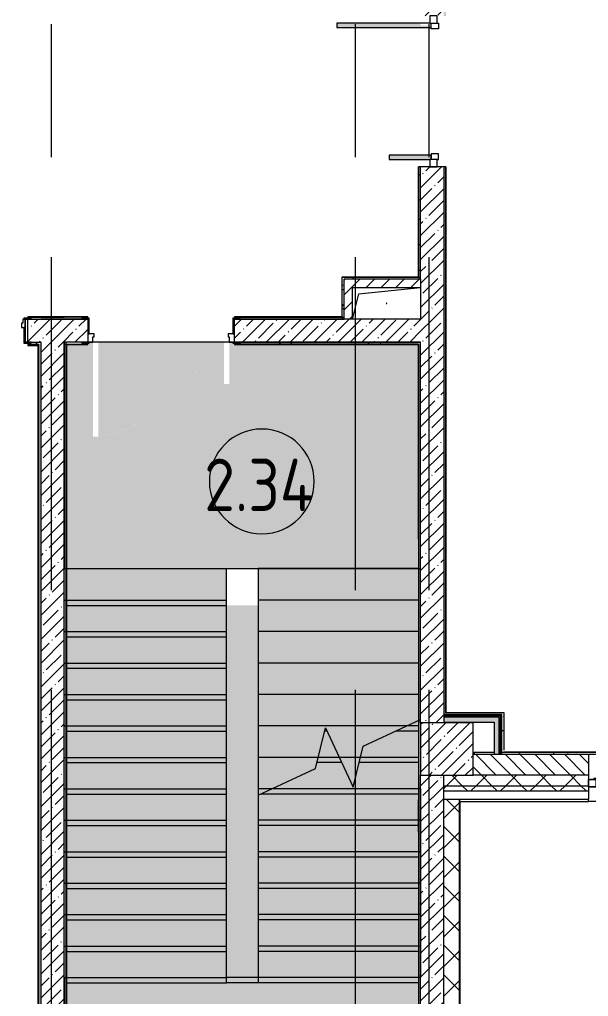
# Model space of a CAD drawing. Header units: millimetres. Extents: x -625 to 415037, y -3642 to 102118.
# Drawn here: x 220427 to 225852, y 75979 to 85297 of the extents above; entities that cross this region are included whole.
import ezdxf

# ---------------------------------------------------------------- set-up
doc = ezdxf.new("R2010")
doc.units = ezdxf.units.MM
doc.linetypes.add('Осевая', pattern=[6350, 1270, -952.5, 3175, -952.5])
for name, color, linetype, lineweight in [('A-AREA-IDEN', 7, 'Continuous', 9), ('A-DETL-GENF', 7, 'Continuous', 9), ('A-DOOR-FRAM-2', 7, 'Continuous', 5), ('A-GENM', 7, 'Continuous', 9), ('A-GLAZ', 7, 'Continuous', 9), ('A-GLAZ-1', 7, 'Continuous', 5), ('A-GLAZ-CWMG', 7, 'Continuous', 9), ('A-GLAZ-CWMG-1', 7, 'Continuous', 20), ('A-WALL', 7, 'Continuous', 5), ('I-WALL', 7, 'Continuous', 5), ('S-COLS', 7, 'Continuous', 9), ('S-COLS-1', 7, 'Continuous', 5), ('S-STRS', 7, 'Continuous', 9), ('S-STRS-MBND', 7, 'Continuous', 9), ('Оси', 7, 'Continuous', 9), ('Оси-2', 7, 'Осевая', 9)]:
    doc.layers.add(name, color=color, linetype=linetype, lineweight=lineweight)
doc.layers.add('A-AREA-PATT-2', color=7, linetype='Continuous', lineweight=5, true_color=0xcde0ef, transparency=1)
doc.layers.add('A-FLOR-PATT-1', color=7, linetype='Continuous', lineweight=9, true_color=0xeef6ff, transparency=0.5)
for name, color, linetype, lineweight, true_color in [('A-DOOR-1', 7, 'Continuous', 5, 0xc0c0c0), ('A-DOOR-FRAM-1', 7, 'Continuous', 5, 0xc0c0c0), ('A-WALL-1', 9, 'Continuous', 5, 0x808080), ('A-WALL-FNSH-1', 9, 'Continuous', 5, 0x808080), ('S-STRS-1', 7, 'Continuous', 9, 0xeef6ff)]:
    doc.layers.add(name, color=color, linetype=linetype, lineweight=lineweight, true_color=true_color)
doc.layers.get('A-DOOR-1').off()
doc.styles.add('GOST Common', font='', dxfattribs={"width": 0.9, "height": 500})
doc.styles.get('GOST Common').set_extended_font_data('GOST Common')
pattern_1 = [(45, (148772.12, 0), (-141.42136, 141.42136), []), (135, (148772.12, 0), (-141.42136, -141.42136), [])]
pattern_2 = [(45, (148772.12, 0), (-114.04925, 114.04925), []), (45, (148886.17, 0), (-114.04925, 114.04925), [201.612, -40.322, 6.706, -33.617])]
pattern_3 = [(45, (148772.12, 0), (-70.71068, 70.71068), [])]
pattern_4 = [(0, (148772.123, 0), (243.84, 60.96), [20.117, -162.763, 20.117, -162.763, -975.36]), (0, (148772.123, 0), (243.84, 60.96), [-365.76, 20.117, -345.643, 20.117, -162.763, -426.72]), (0, (148772.123, 0), (243.84, 60.96), [-914.4, 20.117, -101.803, 20.117, -284.683]), (120, (148863.563, 30.48), (-174.71291, 180.691634), [20.117, -162.763, 20.117, -162.763, -975.36]), (120, (148863.563, 30.48), (-174.71291, 180.691634), [-365.76, 20.117, -345.643, 20.117, -162.763, -426.72]), (120, (148863.563, 30.48), (-174.71291, 180.691634), [-914.4, 20.117, -101.803, 20.117, -284.683]), (240, (148894.043, 152.4), (-69.12709, -241.651634), [20.117, -162.763, 20.117, -162.763, -975.36]), (240, (148894.043, 152.4), (-69.12709, -241.651634), [-365.76, 20.117, -345.643, 20.117, -162.763, -426.72]), (240, (148894.043, 152.4), (-69.12709, -241.651634), [-914.4, 20.117, -101.803, 20.117, -284.683])]
pattern_5 = [(45, (148772.12, 0), (-212.132, 212.132), []), (135, (148772.12, 0), (-212.132, -212.132), [])]

# ---------------------------------------------------------------- blocks, each defined once
blk = doc.blocks.new('BSC_Колонна _Прямоугольная - 500х500-V291-Объем проектирования 2 этажа')
at = {"layer": 'S-COLS-1'}
h = blk.add_hatch(dxfattribs=at)
h.set_pattern_fill('FP_17', color=256, style=0, pattern_type=2)
h.set_pattern_definition([(45, (-75730, -3800), (-114.04925, 114.04925), []), (45, (-75615.95, -3800), (-114.04925, 114.04925), [201.613, -40.323, 6.706, -33.617])])
h.paths.add_polyline_path([(-30, -250), (250, -250), (250, 250), (-250, 250), (-250, -250), (-42.6, -250)])
for p, q in [((250, 250), (-250, 250)), ((-250, 250), (-250, -250)), ((250, -250), (250, 250)), ((-250, -250), (250, -250))]:
    blk.add_line(p, q, dxfattribs=at)
blk = doc.blocks.new('110_Дверь_СКБ_1Ст_Внутренняя1 - Д-4_1 1100x2100h_ОО_туалет для мальч_ и дев_-32102845-Объем проектирования 2 этажа')
at = {"layer": 'A-DOOR-FRAM-2'}
h = blk.add_hatch(dxfattribs=at)
h.set_pattern_fill('FP_86', color=256, style=0, pattern_type=2)
h.set_pattern_definition([(45, (-371.384, 174.685), (-14.1421, 14.1421), []), (135, (-371.384, 174.685), (-14.1421, -14.1421), [])])
h.paths.add_polyline_path([(-537.5, -110), (-512.5, -110), (-512.5, 110), (-537.5, 110), (-537.5, -16.8)])
at = {"layer": 'A-DOOR-FRAM-1'}
for p, q in [((-497.5, 118), (-567.5, 118)), ((-567.5, 118), (-567.5, 110)), ((-567.5, 110), (-497.5, 110)), ((-512.5, 110), (-537.5, 110)), ((-537.5, 110), (-537.5, -110)), ((-487.5, 110), (-512.5, 110)), ((-512.5, 110), (-512.5, 30)), ((-512.5, -110), (-512.5, 110)), ((-497.5, 110), (-512.5, 110)), ((-512.5, 110), (-512.5, 109)), ((-512.5, 109), (-497.5, 109)), ((-497.5, 110), (-497.5, 118)), ((-497.5, 109), (-497.5, 110)), ((-487.5, 70), (-487.5, 110)), ((512.5, 110), (512.5, 70)), ((537.5, 110), (512.5, 110)), ((592.5, 118), (522.5, 118)), ((522.5, 118), (522.5, 110)), ((537.5, 110), (522.5, 110)), ((522.5, 110), (522.5, 109)), ((522.5, 110), (592.5, 110)), ((522.5, 109), (537.5, 109)), ((537.5, 30), (537.5, 110)), ((562.5, 110), (537.5, 110)), ((537.5, 110), (537.5, -110)), ((537.5, 109), (537.5, 110)), ((562.5, -110), (562.5, 110)), ((592.5, 110), (592.5, 118)), ((-512.5, 30), (-477.5, 30)), ((-497.5, 30), (-512.5, 30)), ((-512.5, 30), (-512.5, -110)), ((-497.5, -110), (-497.5, 30)), ((-477.5, 70), (-487.5, 70)), ((-477.5, 30), (-477.5, 70)), ((512.5, 70), (502.5, 70)), ((502.5, 70), (502.5, 30)), ((502.5, 30), (537.5, 30)), ((537.5, 30), (522.5, 30)), ((522.5, 30), (522.5, -110)), ((537.5, -110), (537.5, 30)), ((-497.5, -110), (-567.5, -110)), ((-567.5, -110), (-567.5, -118)), ((-567.5, -118), (-497.5, -118)), ((-537.5, -110), (-512.5, -110)), ((-512.5, -110), (-497.5, -110)), ((-497.5, -118), (-497.5, -110)), ((522.5, -110), (537.5, -110)), ((592.5, -110), (522.5, -110)), ((522.5, -110), (522.5, -118)), ((522.5, -118), (592.5, -118)), ((537.5, -110), (562.5, -110)), ((592.5, -118), (592.5, -110))]:
    blk.add_line(p, q, dxfattribs=at)
blk = doc.blocks.new('110_Дверь_СКБ_2Ст - Д-1 Лестничная клетка EIS60-24319353-Объем проектирования 2 этажа')
at = {"layer": 'A-DOOR-FRAM-1'}
for p, q in [((-672.5, 118), (-742.5, 118)), ((-742.5, 118), (-742.5, 110)), ((-742.5, 110), (-672.5, 110)), ((-637.5, 110), (-687.5, 110)), ((-687.5, 110), (-687.5, 30)), ((-672.5, 110), (-672.5, 118)), ((-637.5, 60), (-637.5, 110)), ((662.5, 110), (662.5, 60)), ((712.5, 110), (662.5, 110)), ((767.5, 118), (697.5, 118)), ((697.5, 118), (697.5, 110)), ((697.5, 110), (767.5, 110)), ((712.5, 30), (712.5, 110)), ((767.5, 110), (767.5, 118)), ((-687.5, 30), (-627.5, 30)), ((-672.5, 30), (-687.5, 30)), ((-687.5, 30), (-687.5, -110)), ((-672.5, -110), (-672.5, 30)), ((-627.5, 60), (-637.5, 60)), ((-627.5, 30), (-627.5, 60)), ((662.5, 60), (652.5, 60)), ((652.5, 60), (652.5, 30)), ((652.5, 30), (712.5, 30)), ((712.5, 30), (697.5, 30)), ((697.5, 30), (697.5, -110)), ((712.5, -110), (712.5, 30)), ((-672.5, -110), (-742.5, -110)), ((-742.5, -110), (-742.5, -118)), ((-742.5, -118), (-672.5, -118)), ((-687.5, -110), (-672.5, -110)), ((-672.5, -118), (-672.5, -110)), ((697.5, -110), (712.5, -110)), ((767.5, -110), (697.5, -110)), ((697.5, -110), (697.5, -118)), ((697.5, -118), (767.5, -118)), ((767.5, -118), (767.5, -110))]:
    blk.add_line(p, q, dxfattribs=at)
blk = doc.blocks.new('120_Окно_СКБ_1Ст - 120_Окно_СКБ_1Ст 900х2500_h_-19906150-Объем проектирования 2 этажа')
at = {"layer": 'A-GLAZ'}
for p, q in [((-450, -75), (-450, -5)), ((-450, -5), (-380, -5)), ((-380, -75), (-450, -75)), ((-380, -75), (-400, -75)), ((-400, -75), (-400, -85)), ((-400, -85), (400, -85)), ((400, -85), (-400, -85)), ((-380, -5), (-380, -75)), ((380, -35), (-380, -35)), ((-380, -35), (-380, -75)), ((-330, -85), (-330, -35)), ((330, -85), (330, -35)), ((380, -75), (380, -5)), ((380, -5), (450, -5)), ((380, -75), (380, -35)), ((450, -75), (380, -75)), ((400, -75), (380, -75)), ((400, -85), (400, -75)), ((450, -5), (450, -75))]:
    blk.add_line(p, q, dxfattribs=at)
at = {"layer": 'A-GLAZ-1'}
for p, q in [((450, -5), (-450, -5)), ((-430, -75), (-400, -75)), ((-330, -55), (330, -55)), ((330, -65), (-330, -65)), ((400, -75), (430, -75))]:
    blk.add_line(p, q, dxfattribs=at)
blk = doc.blocks.new('GM_Отверстие прямоугольное _в плите_ - Отверстие-22247289-Объем проектирования 2 этажа')
at = {"layer": 'A-GENM'}
for p, q in [((-265, 90), (325, 150)), ((-325, -150), (-265, 90))]:
    blk.add_line(p, q, dxfattribs=at)
for start, end in [(360, 180), (180, 360)]:
    blk.add_arc((0, 0), 2.5, start, end, dxfattribs=at)
blk = doc.blocks.new('Прямоугольный импост - 50 x 70 мм-31927764-Объем проектирования 2 этажа')
at = {"layer": 'A-GLAZ-CWMG-1'}
for p, q in [((-70, 35), (0, 35)), ((-70, -35), (-70, 35)), ((0, 35), (0, -35)), ((0, -35), (-70, -35))]:
    blk.add_line(p, q, dxfattribs=at)
blk = doc.blocks.new('Дверь_Витражная_остекление_ - ДВН_ДАО_Главный вход_1200 в свету Д-22 _п_-32403398-Объем проектирования 2 этажа')
at = {"layer": 'A-DETL-GENF'}
for p, q in [((650, 920), (610, 920)), ((610, 920), (610, 20)), ((650, 35), (650, 920)), ((-610, 420), (-650, 420)), ((-650, 420), (-650, 35)), ((-610, 20), (-610, 420)), ((-650, 20), (-610, 20)), ((-595, 20), (-650, 20)), ((-595, -50), (-595, 20)), ((595, -50), (595, 20)), ((595, 20), (650, 20)), ((610, 20), (650, 20)), ((-650, -35), (-650, -50)), ((-650, -50), (-595, -50)), ((650, -50), (595, -50)), ((650, -35), (650, -50))]:
    blk.add_line(p, q, dxfattribs=at)
blk = doc.blocks.new('Прямоугольный импост - 50 x 70 мм-31701779-Объем проектирования 2 этажа')
at = {"layer": 'A-GLAZ-CWMG-1'}
for p, q in [((0, 35), (-70, 35)), ((-70, 35), (-70, -35)), ((0, -35), (0, 35)), ((-70, -35), (0, -35))]:
    blk.add_line(p, q, dxfattribs=at)
blk = doc.blocks.new('Марка_Помещения - Номер-25198446-Объем проектирования 2 этажа')
at = {"layer": 'A-AREA-IDEN'}
for start, end in [(360, 180), (180, 360)]:
    blk.add_arc((0, 0), 2.5, start, end, dxfattribs=at)
blk = doc.blocks.new('2floor')
at = {"layer": 'A-AREA-PATT-2'}
h = blk.add_hatch(color=256, dxfattribs=at)
h.paths.add_polyline_path([(217942.6, 145.5), (220327.1, 145.5), (220327.2, 521), (220599.6, 521), (220599.6, 526.5), (220321.6, 526.7), (220321.6, 151), (217948.1, 151), (217948.1, 3729), (219223.1, 3729), (219223.1, 7649), (219407.1, 7649), (219407.1, 7654.5), (219217.6, 7654.5), (219217.6, 3734.5), (217942.6, 3734.5), (217942.6, 386.7)])
h.paths.add_polyline_path([(220606.6, 521), (220606.6, 7654.5), (220507.1, 7654.5), (220507.1, 7649), (220601.1, 7649), (220601.1, 521)])
h.paths.add_polyline_path([(218014.4, 1222.1), (218026.7, 1231), (218026.7, 1237.5), (218018.2, 1236.7), (218015.6, 1234.1), (218006.8, 1230.4), (217984.8, 1237.5), (217986.9, 1231), (217999.2, 1222.1), (218006.8, 1222.1)])
h.paths.add_polyline_path([(217984.8, 1253.5), (217995.4, 1254.3), (217998, 1256.9), (218006.8, 1260.6), (218028.8, 1253.5), (218026.7, 1260), (218014.4, 1268.9), (217996.2, 1266.7), (217986.9, 1260)])
h.paths.add_polyline_path([(217999.2, 2316.6), (218017.5, 2318.8), (218026.7, 2325.5), (218026.7, 2332), (218018.6, 2332), (218015.6, 2328.6), (218006.8, 2324.9), (217984.8, 2332), (217986.9, 2325.5), (217996.2, 2318.8)])
h.paths.add_polyline_path([(217984.8, 2348), (217995.4, 2348.8), (217998, 2351.4), (218006.8, 2355.1), (218028.8, 2348), (218026.7, 2354.5), (218014.4, 2363.4), (217996.2, 2361.2), (217986.9, 2354.5)])
h.paths.add_polyline_path([(219242.1, 4265), (219442.1, 4265), (219442.1, 4465), (219242.1, 4465)])
h = blk.add_hatch(color=256, dxfattribs=at)
h.paths.add_polyline_path([(222402.1, 1569.7), (222702.1, 1569.7), (222702.1, 5170), (222402.1, 5169.7), (222402.1, 1860)])
h.paths.add_polyline_path([(224239.8, 5170), (224242.1, 5170), (224242.1, 5437), (224232.1, 5437), (224232.1, 5170)])
at = {"layer": 'A-FLOR-PATT-1'}
h = blk.add_hatch(color=256, dxfattribs=at)
h.paths.add_polyline_path([(198527.1, 7900), (198567.1, 7900), (198567.1, 8230), (198527.1, 8230)])
h.paths.add_polyline_path([(197307.4, 7900), (197312.1, 7900), (197312.1, 8725), (197272.1, 8725), (197272.1, 7900)])
h.paths.add_polyline_path([(189658.1, 7900), (189698.1, 7900), (189698.1, 8230), (189658.1, 8230), (189658.1, 7920)])
h.paths.add_polyline_path([(206273.1, 7900), (206313.1, 7900), (206313.1, 8725), (206273.1, 8725), (206273.1, 7920)])
h.paths.add_polyline_path([(188403.1, 7900), (188443.1, 7900), (188443.1, 8725), (188403.1, 8725), (188403.1, 8043.3)])
h.paths.add_polyline_path([(207568.1, 7900), (207568.1, 8230), (207528.1, 8230), (207528.1, 7900)])
h.paths.add_polyline_path([(223953.1, 9422.3), (224252.1, 9422.3), (224252.1, 9462.3), (223953.1, 9462.3)])
h.paths.add_polyline_path([(224191.5, 10682.3), (224252.1, 10682.3), (224252.1, 10722.3), (223453.1, 10722.3), (223453.1, 10682.3), (223522.1, 10682.3)])
h = blk.add_hatch(color=256, dxfattribs=at)
h.paths.add_polyline_path([(224253.5, 9422.3), (224353.1, 9422.3), (224353.1, 9462.3), (224252.1, 9462.3), (224252.1, 9422.3)])
h.paths.add_polyline_path([(224252.1, 10682.3), (224353.1, 10682.3), (224353.1, 10700), (224252.1, 10700)])
blk.add_hatch(color=256, dxfattribs=at).paths.add_polyline_path([(221055.9, 6695.1), (221161.2, 6696), (221265.8, 6708), (221368.5, 6731), (221468.3, 6764.8), (221563.9, 6808.9), (221654.3, 6862.8), (221738.6, 6926), (221815.6, 6997.8), (221884.7, 7077.3), (221950.3, 7173.4), (221995.8, 7255.9), (222036.5, 7352.9), (222066.8, 7453.8), (222118.2, 7381.2), (222160.4, 7335.9), (222219.9, 7289.4), (222289.9, 7251.5), (222357, 7227.1), (222431.2, 7212.9), (222506.6, 7210.5), (222506.6, 7660), (222477.1, 7660), (222477.1, 7672), (222462.1, 7672), (222462.1, 7680), (222427.1, 7680), (222427.1, 7280), (222377.1, 7280), (222377.1, 7317.4), (222351.6, 7324.2), (222286, 7355.6), (222234.2, 7391.9), (222186, 7439.9), (222147, 7495.6), (222118.2, 7557.2), (222100.6, 7622.9), (222095.6, 7680), (222004.5, 7680), (221999, 7584.9), (221980.7, 7480.6), (221950.3, 7379.2), (221908.3, 7282), (221855.2, 7190.3), (221791.8, 7105.5), (221718.9, 7028.7), (221637.5, 6961), (221537.2, 6897.5), (221445.5, 6853.2), (221354.1, 6820.5), (221250.9, 6796.8), (221177.1, 6788.7), (221177.1, 6780), (221127.1, 6780), (221127.1, 7680), (221092.1, 7680), (221092.1, 7672), (221077.1, 7672), (221077.1, 7660), (221055.9, 7660), (221055.9, 6747.6)])
at = {"layer": 'A-WALL'}
h = blk.add_hatch(dxfattribs=at)
h.set_pattern_fill('FP_2', color=256, style=0, pattern_type=2)
h.set_pattern_definition([(135, (148772.12, 0), (-70.71068, -70.71068), [])])
h.paths.add_polyline_path([(229107.7, 3550), (229122.1, 3550), (229122.1, 3750), (228852.1, 3750), (228852.1, 3550)])
h.paths.add_polyline_path([(224762.1, 3550), (225852.1, 3550), (225852.1, 3750), (224752.1, 3750), (224752.1, 3550)])
h.paths.add_polyline_path([(227952.1, 3550), (227952.1, 3750), (226752.1, 3750), (226752.1, 3550), (227662.3, 3550)])
h = blk.add_hatch(dxfattribs=at)
h.set_pattern_fill('FP_24', color=256, style=0, pattern_type=2)
h.set_pattern_definition(pattern_1)
h.paths.add_polyline_path([(232972.1, 3450), (233472.1, 3450), (233472.1, 3550), (232892.1, 3550), (232892.1, 3450), (232952.1, 3450)])
h.paths.add_polyline_path([(230192.1, 3450), (230192.1, 3550), (228852.1, 3550), (228852.1, 3450), (229622.1, 3450)])
h.paths.add_polyline_path([(226752.1, 3450), (227952.1, 3450), (227952.1, 3550), (226752.1, 3550)])
h.paths.add_polyline_path([(224762.1, 3450), (225852.1, 3450), (225852.1, 3550), (224472.1, 3550), (224472.1, 3450), (224752.1, 3450)])
h = blk.add_hatch(dxfattribs=at)
h.set_pattern_fill('FP_24', color=256, style=0, pattern_type=2)
h.set_pattern_definition(pattern_1)
h.paths.add_polyline_path([(233481.4, 3400), (233572.1, 3400), (233572.1, 3450), (232892.1, 3450), (232892.1, 3400), (233472.1, 3400)])
h.paths.add_polyline_path([(230192.1, 3400), (230192.1, 3450), (228852.1, 3450), (228852.1, 3400), (229622.1, 3400)])
h.paths.add_polyline_path([(227952.1, 3400), (227952.1, 3450), (226752.1, 3450), (226752.1, 3400), (227662.3, 3400)])
h.paths.add_polyline_path([(224652.1, 3400), (225852.1, 3400), (225852.1, 3450), (224472.1, 3450), (224472.1, 3400), (224625.1, 3400)])
h = blk.add_hatch(dxfattribs=at)
h.set_pattern_fill('FP_24', color=256, style=0, pattern_type=2)
h.set_pattern_definition(pattern_1)
h.paths.add_polyline_path([(224622.1, -250), (224622.1, 350), (224472.1, 350), (224472.1, -250), (224582.5, -250)])
h.paths.add_polyline_path([(224472.1, 1150), (224622.1, 1150), (224622.1, 3320), (224472.1, 3320), (224472.1, 2645.4)])
at = {"layer": 'I-WALL'}
h = blk.add_hatch(dxfattribs=at)
h.set_pattern_fill('FP_191', color=256, style=0, pattern_type=2)
h.set_pattern_definition(pattern_4)
h.paths.add_polyline_path([(224252.1, 8300), (224252.1, 9352.3), (224232.1, 9352.3), (224232.1, 8301)])
h.paths.add_polyline_path([(224252.1, 10792.3), (224252.1, 10900), (224232.1, 10900), (224232.1, 10792.3)])
h = blk.add_hatch(dxfattribs=at)
h.set_pattern_fill('FP_1', color=256, style=0, pattern_type=2)
h.set_pattern_definition(pattern_2)
h.paths.add_polyline_path([(224252.1, 7900), (224472.1, 7900), (224472.1, 9352.3), (224252.1, 9352.3), (224252.1, 8200)])
h.paths.add_polyline_path([(224472.1, 10792.3), (224472.1, 10900), (224252.1, 10900), (224252.1, 10792.3), (224429, 10792.3)])
h = blk.add_hatch(dxfattribs=at)
h.set_pattern_fill('FP_191', color=256, style=0, pattern_type=2)
h.set_pattern_definition(pattern_4)
h.paths.add_polyline_path([(224472.1, 4130), (224492.1, 4130), (224492.1, 4145), (224472.4, 4130.2)])
h.paths.add_polyline_path([(224472.1, 4130), (224492.1, 4146), (224492.1, 9352.3), (224472.1, 9352.3), (224472.1, 4145)])
h.paths.add_polyline_path([(224472.1, 10792.3), (224492.1, 10792.3), (224492.1, 10879), (224472.1, 10900), (224472.1, 10829.8)])
h.paths.add_polyline_path([(224492.1, 10880), (224492.1, 10900), (224472.1, 10900)])
h = blk.add_hatch(dxfattribs=at)
h.set_pattern_fill('FP_191', color=256, style=0, pattern_type=2)
h.set_pattern_definition(pattern_4)
h.paths.add_polyline_path([(224232.1, 8280), (224252.1, 8280), (224252.1, 8300), (223502.1, 8300), (223502.1, 8280), (224193.5, 8280)])
h = blk.add_hatch(dxfattribs=at)
h.set_pattern_fill('FP_191', color=256, style=0, pattern_type=2)
h.set_pattern_definition(pattern_4)
h.paths.add_polyline_path([(223522.1, 7900), (223522.1, 8280), (223502.1, 8279.4), (223502.1, 7919), (223518.4, 7903.5)])
h = blk.add_hatch(dxfattribs=at)
h.set_pattern_fill('FP_22', color=256, style=0, pattern_type=2)
h.set_pattern_definition(pattern_3)
h.paths.add_polyline_path([(223602.1, 7900), (223602.1, 8280), (223522.1, 8280), (223522.1, 7900)])
h = blk.add_hatch(dxfattribs=at)
h.set_pattern_fill('FP_22', color=256, style=0, pattern_type=2)
h.set_pattern_definition(pattern_3)
h.paths.add_polyline_path([(223949.9, 8200), (224252.1, 8200), (224252.1, 8280), (223602.1, 8280), (223602.1, 8200)])
h = blk.add_hatch(dxfattribs=at)
h.set_pattern_fill('FP_191', color=256, style=0, pattern_type=2)
h.set_pattern_definition(pattern_4)
h.paths.add_polyline_path([(223516.4, 7900), (223522.1, 7900), (223501.1, 7920), (222477.1, 7920), (222477.1, 7908), (222532.1, 7908), (222532.1, 7900), (223502.1, 7900)])
h.paths.add_polyline_path([(221022.1, 7900), (221023.1, 7908), (221077.1, 7908), (221077.1, 7920), (220507.1, 7920), (220507.1, 7908), (220537.1, 7908), (220537.1, 7900), (220872.1, 7900)])
h.paths.add_polyline_path([(219092.1, 7900), (219377.1, 7900), (219377.1, 7908), (219407.1, 7908), (219407.1, 7920), (218132.6, 7920), (218132.6, 7908), (218162.6, 7908), (218162.6, 7900), (218989.4, 7900)])
h.paths.add_polyline_path([(214402.1, 7900), (214697.1, 7900.9), (214697.1, 7908), (214727.1, 7908), (214727.1, 7920), (208703.1, 7920), (208703.1, 7900), (214182.1, 7900)])
h.paths.add_polyline_path([(216098.5, 7900), (217002.6, 7900), (217002.6, 7908), (217032.6, 7908), (217032.6, 7920), (215827.1, 7920), (215827.1, 7908), (215857.1, 7908), (215857.1, 7900), (215990.9, 7900)])
h.paths.add_polyline_path([(206203.1, 7900), (206203.1, 7920), (199702.1, 7920), (199702.1, 7900), (205980.2, 7900)])
h.paths.add_polyline_path([(196682.1, 7900), (197202.1, 7900), (197202.1, 7920), (190833.1, 7920), (190833.1, 7900), (196182.1, 7900)])
h.paths.add_polyline_path([(187532.1, 7900), (188333.1, 7900), (188333.1, 7920), (187532.1, 7919), (187512.6, 7900)])
h.paths.add_polyline_path([(187512.1, 7900), (187522.1, 7910), (187512.1, 7920), (187512.1, 7914.3)])
h = blk.add_hatch(dxfattribs=at)
h.set_pattern_fill('FP_1', color=256, style=0, pattern_type=2)
h.set_pattern_definition(pattern_2)
h.paths.add_polyline_path([(219377.1, 7680), (219407.1, 7680), (219407.1, 7900), (218132.6, 7900), (218132.6, 7680), (219192.1, 7680)])
h.paths.add_polyline_path([(220507.1, 7680), (220632.1, 7680), (220632.1, 7900), (220507.1, 7900), (220507.1, 7773.2)])
h.paths.add_polyline_path([(215952.1, 7680), (217032.6, 7680), (217032.6, 7900), (215827.1, 7900), (215827.1, 7680), (215857.1, 7680)])
h.paths.add_polyline_path([(214702.1, 7680), (214727.1, 7680), (214727.1, 7900), (214682.1, 7900), (214682.1, 7680), (214697.1, 7680)])
h = blk.add_hatch(dxfattribs=at)
h.set_pattern_fill('FP_1', color=256, style=0, pattern_type=2)
h.set_pattern_definition(pattern_2)
h.paths.add_polyline_path([(220852.1, 120), (220852.1, 7900), (220632.1, 7900), (220632.1, 120), (220830.2, 120)])
h = blk.add_hatch(dxfattribs=at)
h.set_pattern_fill('FP_1', color=256, style=0, pattern_type=2)
h.set_pattern_definition(pattern_2)
h.paths.add_polyline_path([(220872.1, 7680), (221077.1, 7680), (221077.1, 7900), (220852.1, 7900), (220852.1, 7680)])
h.paths.add_polyline_path([(222477.1, 7680), (224252.1, 7680), (224252.1, 7900), (222477.1, 7900), (222477.1, 7730)])
h = blk.add_hatch(dxfattribs=at)
h.set_pattern_fill('FP_1', color=256, style=0, pattern_type=2)
h.set_pattern_definition(pattern_2)
h.paths.add_polyline_path([(224427.5, -100), (224472.1, -100), (224472.1, 350), (224252.1, 350), (224252.1, -100)])
h.paths.add_polyline_path([(224472.1, 1150), (224472.1, 3550), (224252.1, 3550), (224252.1, 1150)])
h.paths.add_polyline_path([(224252.1, 4050), (224472.1, 4050), (224472.1, 7900), (224252.1, 7900), (224252.1, 4696.5)])
h = blk.add_hatch(dxfattribs=at)
h.set_pattern_fill('FP_191', color=256, style=0, pattern_type=2)
h.set_pattern_definition(pattern_4)
h.paths.add_polyline_path([(219192.1, 7660), (219407.1, 7660), (219407.1, 7672), (219377.1, 7672), (219377.1, 7680), (219192.1, 7680)])
h.paths.add_polyline_path([(220612.1, 7660), (220632.1, 7660), (220632.1, 7680), (220537.1, 7680), (220537.1, 7672), (220507.1, 7672), (220507.1, 7660), (220537.1, 7660)])
h = blk.add_hatch(dxfattribs=at)
h.set_pattern_fill('FP_191', color=256, style=0, pattern_type=2)
h.set_pattern_definition(pattern_4)
h.paths.add_polyline_path([(220612.1, 140), (220632.1, 141.4), (220632.1, 7660), (220612.1, 7658.2), (220612.1, 490.5), (220614.6, 490.5), (220618.6, 440.5), (220612.1, 440.5), (220612.1, 141.8)])
h = blk.add_hatch(dxfattribs=at)
h.set_pattern_fill('FP_191', color=256, style=0, pattern_type=2)
h.set_pattern_definition(pattern_4)
h.paths.add_polyline_path([(222532.1, 7660), (224252.1, 7660), (224252.1, 7680), (222532.1, 7679.4), (222532.1, 7672), (222477.1, 7672), (222477.1, 7660), (222497.1, 7660)])
h.paths.add_polyline_path([(221077.1, 7660), (221077.1, 7672), (221022.1, 7672), (221022.1, 7680), (220852.1, 7680), (220872.1, 7660), (221059, 7660)])
h = blk.add_hatch(dxfattribs=at)
h.set_pattern_fill('FP_191', color=256, style=0, pattern_type=2)
h.set_pattern_definition(pattern_4)
h.paths.add_polyline_path([(220852.1, 120), (220872.1, 120), (220871.2, 7660), (220852.1, 7680), (220852.1, 515.5)])
h = blk.add_hatch(dxfattribs=at)
h.set_pattern_fill('FP_191', color=256, style=0, pattern_type=2)
h.set_pattern_definition(pattern_4)
h.paths.add_polyline_path([(224252.1, 130), (224252.1, 275), (224245.3, 275), (224252.1, 350), (224252.1, 7660), (224232.1, 7659), (224232.1, 130)])
h = blk.add_hatch(dxfattribs=at)
h.set_pattern_fill('FP_192', color=256, style=0, pattern_type=2)
h.set_pattern_definition(pattern_5)
h.paths.add_polyline_path([(225019, 4117.5), (225026.5, 4117.5), (225026.5, 4125), (224951.5, 4125.7), (224472.1, 4129.4), (224472.1, 4117.5), (225014, 4117.5)])
h = blk.add_hatch(dxfattribs=at)
h.set_pattern_fill('FP_192', color=256, style=0, pattern_type=2)
h.set_pattern_definition(pattern_5)
h.paths.add_polyline_path([(225014, 4105), (225014, 4117.5), (224472.1, 4117.5), (224472.1, 4105), (225006.5, 4105)])
for points in [[(224752.1, 4055), (225001.5, 4055), (225001.5, 4105), (224472.1, 4105), (224472.1, 4055), (224492.1, 4055)], [(225001.5, 3750), (225001.5, 4055), (224951.5, 4055), (224951.5, 3750)]]:
    blk.add_hatch(color=256, dxfattribs=at).paths.add_polyline_path(points)
h = blk.add_hatch(dxfattribs=at)
h.set_pattern_fill('FP_191', color=256, style=0, pattern_type=2)
h.set_pattern_definition(pattern_4)
h.paths.add_polyline_path([(225021.5, 4125), (225026.5, 4125), (225026.5, 4145), (224492.1, 4145), (224492.1, 4130), (225021.6, 4125)])
h = blk.add_hatch(dxfattribs=at)
h.set_pattern_fill('FP_192', color=256, style=0, pattern_type=2)
h.set_pattern_definition(pattern_5)
h.paths.add_polyline_path([(225014, 3750), (225014, 4105), (225001.5, 4105), (225001.5, 3750)])
h = blk.add_hatch(dxfattribs=at)
h.set_pattern_fill('FP_192', color=256, style=0, pattern_type=2)
h.set_pattern_definition(pattern_5)
h.paths.add_polyline_path([(225014, 3750), (225026.5, 3750), (225026.5, 4117.5), (225014, 4117.5), (225014, 3770)])
h = blk.add_hatch(dxfattribs=at)
h.set_pattern_fill('FP_191', color=256, style=0, pattern_type=2)
h.set_pattern_definition(pattern_4)
h.paths.add_polyline_path([(225026.5, 3770), (225046.5, 3771), (225046.5, 4145), (225026.5, 4145), (225026.5, 3771)])
h = blk.add_hatch(dxfattribs=at)
h.set_pattern_fill('FP_191', color=256, style=0, pattern_type=2)
h.set_pattern_definition(pattern_4)
h.paths.add_polyline_path([(229107.7, 3750), (229112.1, 3750), (229112.1, 3770), (225026.5, 3770), (225026.5, 3750), (228746.4, 3750)])
at = {"layer": 'S-STRS-1'}
h = blk.add_hatch(color=256, dxfattribs=at)
h.paths.add_polyline_path([(220872.1, 5169.7), (222402.1, 5170), (222402.1, 5520), (224232.1, 5520), (224234.2, 7659.1), (224232.1, 7660), (222506.6, 7660), (222506.6, 7210.5), (222417.3, 7215.6), (222351.6, 7229.1), (222286, 7252.9), (222219.9, 7289.4), (222160.4, 7335.9), (222109, 7391.2), (222066.8, 7453.8), (222036.5, 7352.9), (221995.8, 7255.9), (221945, 7163.6), (221880.4, 7072.3), (221815.6, 6997.8), (221738.6, 6926), (221637.5, 6852.8), (221548.7, 6801.9), (221453.9, 6759.9), (221354.1, 6727.8), (221250.9, 6706.3), (221145.6, 6695.9), (221055.9, 6695.1), (221055.9, 7660), (220872.1, 7659), (220872.1, 5170)])
h.paths.add_polyline_path([(221177.1, 6788.7), (221265.8, 6800.2), (221368.5, 6825.7), (221468.3, 6863.3), (221563.9, 6913.1), (221637.5, 6961), (221718.9, 7028.7), (221791.8, 7105.5), (221855.2, 7190.3), (221908.3, 7282), (221950.3, 7379.2), (221980.7, 7480.6), (221999, 7584.9), (222004.5, 7680), (221177.1, 7680), (221177.1, 6796.8)])
h.paths.add_polyline_path([(222377.1, 7317.4), (222377.1, 7680), (222095.6, 7680), (222100.6, 7622.9), (222118.2, 7557.2), (222147, 7495.6), (222186, 7439.9), (222234.2, 7391.9), (222289.9, 7352.9), (222357, 7322.8)])
for points in [[(223325.8, 5220), (224232.1, 5220), (224232.1, 5520), (222702.1, 5520), (222702.1, 5220)], [(223325.8, 4920), (224232.1, 4920), (224232.1, 5220), (222702.1, 5220), (222702.1, 4920)], [(222402.1, 4869.7), (222402.1, 5169.7), (220872.1, 5169.7), (220872.1, 4869.7)], [(222402.1, 4569.7), (222402.1, 4869.7), (220872.1, 4869.7), (220872.1, 4569.7), (221521.5, 4569.7)], [(222702.1, 4620), (224232.1, 4620), (224232.1, 4920), (222702.1, 4920), (222702.1, 4696.5)], [(220872.1, 4269.7), (222402.1, 4269.7), (222402.1, 4569.7), (220872.1, 4569.7), (220872.1, 4320)], [(223325.8, 4320), (224232.1, 4320), (224232.1, 4620), (222702.1, 4620), (222702.1, 4320)], [(224120.5, 4020), (224232.1, 4072.1), (224232.1, 4320), (222702.1, 4320), (222702.1, 4020), (223345.1, 4020)], [(222402.1, 3969.7), (222402.1, 4269.7), (220872.1, 4269.7), (220872.1, 3969.7)], [(222702.1, 3720), (223276.2, 3720), (223345.1, 4003.2), (223477.1, 3720), (223678, 3720), (223703.7, 3825.7), (224120.5, 4020), (222702.1, 4020)], [(222402.1, 3669.7), (222402.1, 3969.7), (220872.1, 3969.7), (220872.1, 3669.7)], [(220872.1, 3369.7), (222402.1, 3369.7), (222402.1, 3669.7), (220872.1, 3669.7)], [(223477.1, 3369.7), (224232.1, 3369.7), (224232.1, 3669.7), (223665.8, 3669.7), (223609.2, 3436.8), (223500.6, 3669.7), (223264, 3669.7), (223250.5, 3614.3), (222725.9, 3369.7), (223325.8, 3369.7)], [(222402.1, 3069.7), (222402.1, 3369.7), (220872.1, 3369.7), (220872.1, 3069.7)], [(222702.1, 3358.6), (222833.8, 3420), (222702.1, 3420), (222702.1, 3369.7)], [(223276.2, 3069.7), (224232.1, 3069.7), (224232.1, 3369.7), (222725.9, 3369.7), (222702.1, 3358.6), (222702.1, 3069.7), (223250.5, 3069.7)], [(222402.1, 2769.7), (222402.1, 3069.7), (220872.1, 3069.7), (220872.1, 2769.7)], [(224232.1, 2769.7), (224232.1, 3069.7), (222702.1, 3069.7), (222702.1, 2769.7), (223325.8, 2769.7)], [(220872.1, 2469.7), (222402.1, 2469.7), (222402.1, 2769.7), (220872.1, 2769.7), (220872.1, 2645.4)], [(223325.8, 2469.7), (224232.1, 2469.7), (224232.1, 2769.7), (222702.1, 2769.7), (222702.1, 2469.7)], [(222402.1, 2169.7), (222402.1, 2469.7), (220872.1, 2469.7), (220872.1, 2169.7)], [(224232.1, 2169.7), (224232.1, 2469.7), (222702.1, 2469.7), (222702.1, 2169.7), (223325.8, 2169.7)], [(220872.1, 1869.7), (222402.1, 1869.7), (222402.1, 2169.7), (220872.1, 2169.7)], [(224232.1, 1869.7), (224232.1, 2169.7), (222702.1, 2169.7), (222702.1, 1869.7), (223325.8, 1869.7)], [(220872.1, 1569.7), (222402.1, 1569.7), (222402.1, 1869.7), (220872.1, 1869.7)], [(223325.8, 1569.7), (224232.1, 1569.7), (224232.1, 1869.7), (222702.1, 1869.7), (222702.1, 1569.7)]]:
    blk.add_hatch(color=256, dxfattribs=at).paths.add_polyline_path(points)
h = blk.add_hatch(color=256, dxfattribs=at)
h.paths.add_polyline_path([(223360.7, 3969.7), (223345.1, 4003.2), (223336.9, 3969.7), (223345.1, 3969.7)])
h.paths.add_polyline_path([(224012.6, 3969.7), (224232.1, 3969.7), (224232.1, 4072.1), (224045.3, 3984.9)])
h = blk.add_hatch(color=256, dxfattribs=at)
h.paths.add_polyline_path([(223276.2, 3669.7), (223500, 3670.9), (223360.7, 3969.7), (223336.9, 3969.7), (223264, 3669.7)])
h.paths.add_polyline_path([(224232.1, 3669.7), (224232.1, 3969.7), (224012.6, 3969.7), (223703.7, 3825.7), (223665.8, 3669.7), (223678, 3669.7)])
h = blk.add_hatch(color=256, dxfattribs=at)
h.paths.add_polyline_path([(222702.1, 3420), (222833.8, 3420), (223250.5, 3614.3), (223276.2, 3720), (222702.1, 3720), (222702.1, 3614.3)])
h.paths.add_polyline_path([(223609.2, 3436.8), (223678, 3720), (223477.1, 3720), (223556.4, 3550)])
h = blk.add_hatch(color=256, dxfattribs=at)
h.paths.add_polyline_path([(220872.1, 120), (224017.1, 120), (224017.1, 140), (222752.1, 140), (222752.1, 536), (224017.1, 536), (224017.1, 350), (224232.1, 351), (224232.1, 1569.7), (220872.1, 1569.7), (220872.1, 515.5)])
h.paths.add_polyline_path([(224190.1, 120), (224252.1, 120), (224252.1, 130), (224232.1, 130), (224232.1, 275), (224092.1, 275), (224092.1, 120)])
at = {"layer": 'A-WALL'}
for p, q in [((224252.1, 8280), (224252.1, 9352.3)), ((224492.1, 9352.3), (224492.1, 4145)), ((224232.1, 8300), (223502.1, 8300)), ((220852.1, 7921), (220852.1, 7920)), ((221077.1, 7920), (220852.1, 7920)), ((222477.1, 7920), (223522.1, 7920)), ((224252.1, 7900), (222532.1, 7900)), ((222532.1, 7900), (223522.1, 7900)), ((220537.1, 7680), (220632.1, 7680)), ((220612.1, 140), (220612.1, 7660)), ((220632.1, -100), (220632.1, 7680)), ((220852.1, 120), (220852.1, 7680)), ((221022.1, 7680), (220852.1, 7680)), ((220872.5, 7659), (220872.1, 7659)), ((224232.1, 7660), (222477.1, 7660)), ((222532.1, 7680), (224252.1, 7680)), ((224232.1, 7659), (224231.1, 7659)), ((224252.1, 4050), (224252.1, 7680)), ((225014, 4117.5), (224472.1, 4117.5)), ((225001.5, 4105), (224472.1, 4105)), ((225001.5, 3750), (225001.5, 4105)), ((225014, 3750), (225014, 4117.5)), ((224252.1, 350), (224252.1, 3550)), ((224472.1, 1150), (224472.1, 3550)), ((225852.1, 3550), (224752.1, 3550)), ((224472.1, 3450), (225852.1, 3450)), ((224472.1, 3400), (225852.1, 3400)), ((224472.1, 3320), (225852.1, 3320)), ((224622.1, 1150), (224622.1, 3320)), ((224625.1, 1150), (224625.1, 3320)), ((224630.1, 3300), (224625.1, 3300)), ((226752.1, 3300), (225852.1, 3300))]:
    blk.add_line(p, q, dxfattribs=at)
at = {"layer": 'A-WALL-1'}
for p, q in [((224492.1, 9352.3), (224232.1, 9352.3)), ((224472.1, 9352.3), (224472.1, 4050)), ((224232.1, 8301), (224232.1, 8300)), ((224252.1, 8280), (223522.1, 8280)), ((223522.1, 7900), (223522.1, 8280)), ((223602.1, 7900), (223602.1, 8200)), ((223602.1, 8200), (224252.1, 8200)), ((224252.1, 8280), (224252.1, 7900)), ((220507.1, 7920), (220507.1, 7908)), ((221077.1, 7908), (221077.1, 7920)), ((222477.1, 7920), (222477.1, 7908)), ((223502.1, 7920), (223502.1, 7900)), ((220537.1, 7900), (221022.1, 7900)), ((221022.1, 7900), (220632.1, 7900)), ((220507.1, 7672), (220507.1, 7660)), ((220507.1, 7660), (220612.1, 7660)), ((220852.1, 7660), (221077.1, 7660)), ((220872.1, 120), (220872.1, 7680)), ((221077.1, 7660), (221077.1, 7672)), ((222477.1, 7672), (222477.1, 7660)), ((224232.1, 7660), (224232.1, 130)), ((225026.5, 4130), (224472.1, 4130)), ((224492.1, 4130), (224492.1, 4125)), ((224492.1, 4125), (225026.5, 4125)), ((225026.5, 3750), (225026.5, 4130)), ((224472.1, 4055), (224951.5, 4055)), ((224951.5, 4055), (224951.5, 3750)), ((224752.1, 3750), (229122.1, 3750)), ((224951.5, 3750), (225026.5, 3750)), ((225026.5, 3770), (225046.5, 3770)), ((225046.5, 3770), (225046.5, 3771)), ((225852.1, 3750), (225852.1, 3320)), ((225852.1, 3510), (225872.1, 3510))]:
    blk.add_line(p, q, dxfattribs=at)
at = {"layer": 'A-WALL-FNSH-1'}
for p, q in [((224232.1, 9352.3), (224231.1, 9352.3)), ((224231.1, 9352.3), (224231.1, 8301)), ((224232.1, 8301), (224232.1, 9352.3)), ((224493.1, 9352.3), (224492.1, 9352.3)), ((224493.1, 4146), (224493.1, 9352.3)), ((223501.1, 8301), (223501.1, 7921)), ((223501.1, 8301), (224232.1, 8301)), ((223502.1, 7920), (223502.1, 8300)), ((221077.1, 7921), (220507.1, 7921)), ((220507.1, 7921), (220507.1, 7920)), ((220507.1, 7920), (220852.1, 7920)), ((221077.1, 7920), (221077.1, 7921)), ((223501.1, 7921), (222477.1, 7921)), ((222477.1, 7921), (222477.1, 7920)), ((220507.1, 7660), (220507.1, 7649)), ((220507.1, 7649), (220601.1, 7649)), ((220601.1, 7649), (220601.1, 521)), ((220873.1, 139), (220873.1, 7659)), ((220873.5, 7659), (221077.1, 7659)), ((221077.1, 7659), (221077.1, 7660)), ((222477.1, 7660), (222477.1, 7659)), ((222477.1, 7659), (224231.1, 7659)), ((224231.1, 5801), (224231.1, 3315.1)), ((224232.1, 5439.2), (224231.1, 5439.2)), ((224231.1, 5400.6), (224232.1, 5400.6)), ((225047.5, 4146), (224493.1, 4146)), ((225047.5, 3790.5), (225047.5, 4146)), ((225046.5, 3790.5), (225047.5, 3790.5)), ((229101.1, 3771), (225046.5, 3771)), ((225046.5, 3770), (228852.1, 3770)), ((224231.1, 3315.1), (224232.1, 3315.1)), ((224630.1, 3300), (225852.1, 3300)), ((224630.1, 1150), (224630.1, 3300)), ((225852.1, 3300), (225852.1, 3320)), ((224232.1, 3009.6), (224231.1, 3009.6)), ((224231.1, 3009.6), (224231.1, 351))]:
    blk.add_line(p, q, dxfattribs=at)
at = {"layer": 'I-WALL'}
for p, q in [((220873.5, 7659), (220872.5, 7659)), ((220872.5, 130), (220872.5, 7659)), ((220873.5, 7659), (220873.5, 130)), ((224231.1, 5801), (224231.1, 7660)), ((224231.1, 6230), (224232.1, 6230)), ((224232.1, 6230), (224231.1, 6230)), ((224232.1, 5801), (224231.1, 5801)), ((220873.5, 5693), (220872.1, 5693)), ((224762.1, 3770), (224951.5, 3770)), ((224762.1, 3770), (224762.1, 3750)), ((224231.1, 3009.6), (224231.1, 3315.1)), ((220872.5, 1630.5), (220873.5, 1630.5))]:
    blk.add_line(p, q, dxfattribs=at)
at = {"layer": 'S-STRS'}
for p, q in [((222004.5, 7680), (221177.1, 7680)), ((222095.6, 7680), (222004.5, 7680)), ((222377.1, 7680), (222095.6, 7680)), ((222402.1, 5520), (222702.1, 5520)), ((222402.1, 5169.7), (222402.1, 5520)), ((224232.1, 5520), (222702.1, 5520)), ((222702.1, 5520), (222702.1, 5220)), ((224232.1, 5520), (222702.1, 5520)), ((222702.1, 5520), (222702.1, 5469.7)), ((222702.1, 5469.7), (222702.1, 5170)), ((222702.1, 5220), (222702.1, 4920)), ((224232.1, 5220), (222702.1, 5220)), ((224232.1, 5220), (222702.1, 5220)), ((220872.1, 5169.7), (222402.1, 5169.7)), ((220872.1, 5169.7), (222402.1, 5169.7)), ((222402.1, 4869.7), (222402.1, 5169.7)), ((220872.1, 4869.7), (222402.1, 4869.7)), ((220872.1, 4869.7), (222402.1, 4869.7)), ((222402.1, 4569.7), (222402.1, 4869.7)), ((222702.1, 4920), (222702.1, 4620)), ((224232.1, 4920), (222702.1, 4920)), ((224232.1, 4920), (222702.1, 4920)), ((220872.1, 4569.7), (222402.1, 4569.7)), ((220872.1, 4569.7), (222402.1, 4569.7)), ((222402.1, 4269.7), (222402.1, 4569.7)), ((222702.1, 4620), (222702.1, 4320)), ((224232.1, 4620), (222702.1, 4620)), ((224232.1, 4620), (222702.1, 4620)), ((222702.1, 4320), (222702.1, 4020)), ((224232.1, 4320), (222702.1, 4320)), ((224232.1, 4320), (222702.1, 4320)), ((220872.1, 4269.7), (222402.1, 4269.7)), ((220872.1, 4269.7), (222402.1, 4269.7)), ((222402.1, 3969.7), (222402.1, 4269.7)), ((222702.1, 4020), (222702.1, 3720)), ((224120.5, 4020), (222702.1, 4020)), ((224120.5, 4020), (222702.1, 4020)), ((220872.1, 3969.7), (222402.1, 3969.7)), ((220872.1, 3969.7), (222402.1, 3969.7)), ((222402.1, 3669.7), (222402.1, 3969.7)), ((223360.7, 3969.7), (223336.9, 3969.7)), ((223360.7, 3969.7), (223336.9, 3969.7)), ((224232.1, 3969.7), (224012.6, 3969.7)), ((224232.1, 3969.7), (224012.6, 3969.7)), ((220872.1, 3669.7), (222402.1, 3669.7)), ((220872.1, 3669.7), (222402.1, 3669.7)), ((222402.1, 3369.7), (222402.1, 3669.7)), ((222702.1, 3720), (222702.1, 3420)), ((223276.2, 3720), (222702.1, 3720)), ((223276.2, 3720), (222702.1, 3720)), ((223500.6, 3669.7), (223264, 3669.7)), ((223500.6, 3669.7), (223264, 3669.7)), ((223678, 3720), (223477.1, 3720)), ((223678, 3720), (223477.1, 3720)), ((224232.1, 3669.7), (223665.8, 3669.7)), ((224232.1, 3669.7), (223665.8, 3669.7)), ((220872.1, 3369.7), (222402.1, 3369.7)), ((220872.1, 3369.7), (222402.1, 3369.7)), ((222402.1, 3069.7), (222402.1, 3369.7)), ((222702.1, 3420), (222702.1, 3358.6)), ((222833.8, 3420), (222702.1, 3420)), ((222833.8, 3420), (222702.1, 3420)), ((222702.1, 3358.6), (222702.1, 3069.7)), ((224232.1, 3369.7), (222725.9, 3369.7)), ((224232.1, 3369.7), (222725.9, 3369.7)), ((220872.1, 3069.7), (222402.1, 3069.7)), ((220872.1, 3069.7), (222402.1, 3069.7)), ((222402.1, 2769.7), (222402.1, 3069.7)), ((222702.1, 3069.7), (222702.1, 2769.7)), ((224232.1, 3069.7), (222702.1, 3069.7)), ((224232.1, 3069.7), (222702.1, 3069.7)), ((220872.1, 2769.7), (222402.1, 2769.7)), ((220872.1, 2769.7), (222402.1, 2769.7)), ((222402.1, 2469.7), (222402.1, 2769.7)), ((222702.1, 2769.7), (222702.1, 2469.7)), ((224232.1, 2769.7), (222702.1, 2769.7)), ((224232.1, 2769.7), (222702.1, 2769.7)), ((220872.1, 2469.7), (222402.1, 2469.7)), ((220872.1, 2469.7), (222402.1, 2469.7)), ((222402.1, 2169.7), (222402.1, 2469.7)), ((222702.1, 2469.7), (222702.1, 2169.7)), ((224232.1, 2469.7), (222702.1, 2469.7)), ((224232.1, 2469.7), (222702.1, 2469.7)), ((220872.1, 2169.7), (222402.1, 2169.7)), ((220872.1, 2169.7), (222402.1, 2169.7)), ((222402.1, 1869.7), (222402.1, 2169.7)), ((222702.1, 2169.7), (222702.1, 1869.7)), ((224232.1, 2169.7), (222702.1, 2169.7)), ((224232.1, 2169.7), (222702.1, 2169.7)), ((220872.1, 1869.7), (222402.1, 1869.7)), ((220872.1, 1869.7), (222402.1, 1869.7)), ((222402.1, 1569.7), (222402.1, 1869.7)), ((222702.1, 1869.7), (222702.1, 1569.7)), ((224232.1, 1869.7), (222702.1, 1869.7)), ((224232.1, 1869.7), (222702.1, 1869.7)), ((220872.1, 1569.7), (222402.1, 1569.7)), ((220872.1, 1569.7), (222402.1, 1569.7)), ((222702.1, 1569.7), (222402.1, 1569.7)), ((224232.1, 1569.7), (222702.1, 1569.7)), ((224232.1, 1569.7), (222702.1, 1569.7))]:
    blk.add_line(p, q, dxfattribs=at)
at = {"layer": 'S-STRS-MBND'}
for p, q in [((224252.1, 7680), (220852.1, 7680)), ((220852.1, 7680), (220852.1, 5520)), ((224252.1, 5520), (224252.1, 7680)), ((220852.1, 5520), (222402.1, 5520)), ((220852.1, 1620), (220852.1, 5520)), ((220852.1, 5520), (222402.1, 5520)), ((222402.1, 5520), (224252.1, 5520)), ((222402.1, 1620), (222402.1, 5520)), ((220852.1, 5220), (222402.1, 5220)), ((220852.1, 5220), (222402.1, 5220)), ((220852.1, 4920), (222402.1, 4920)), ((220852.1, 4920), (222402.1, 4920)), ((220852.1, 4620), (222402.1, 4620)), ((220852.1, 4620), (222402.1, 4620)), ((220852.1, 4320), (222402.1, 4320)), ((220852.1, 4320), (222402.1, 4320)), ((220852.1, 4020), (222402.1, 4020)), ((220852.1, 4020), (222402.1, 4020)), ((223703.7, 3825.7), (224252.1, 4081.4)), ((224232.1, 4020), (224120.5, 4020)), ((224232.1, 4020), (224120.5, 4020)), ((223250.5, 3614.3), (223345.1, 4003.2)), ((223345.1, 4003.2), (223609.2, 3436.8)), ((223609.2, 3436.8), (223703.7, 3825.7)), ((220852.1, 3720), (222402.1, 3720)), ((220852.1, 3720), (222402.1, 3720)), ((223477.1, 3720), (223276.2, 3720)), ((223477.1, 3720), (223276.2, 3720)), ((224232.1, 3720), (223678, 3720)), ((224232.1, 3720), (223678, 3720)), ((222702.1, 3358.6), (223250.5, 3614.3)), ((220852.1, 3420), (222402.1, 3420)), ((220852.1, 3420), (222402.1, 3420)), ((222702.1, 3358.6), (222702.1, 1620)), ((224252.1, 3420), (222833.8, 3420)), ((224252.1, 3420), (222833.8, 3420)), ((224252.1, 3420), (224252.1, 1620)), ((220852.1, 3120), (222402.1, 3120)), ((220852.1, 3120), (222402.1, 3120)), ((224252.1, 3120), (222702.1, 3120)), ((224252.1, 3120), (222702.1, 3120)), ((220852.1, 2820), (222402.1, 2820)), ((220852.1, 2820), (222402.1, 2820)), ((224252.1, 2820), (222702.1, 2820)), ((224252.1, 2820), (222702.1, 2820)), ((220852.1, 2520), (222402.1, 2520)), ((220852.1, 2520), (222402.1, 2520)), ((224252.1, 2520), (222702.1, 2520)), ((224252.1, 2520), (222702.1, 2520)), ((220852.1, 2220), (222402.1, 2220)), ((220852.1, 2220), (222402.1, 2220)), ((224252.1, 2220), (222702.1, 2220)), ((224252.1, 2220), (222702.1, 2220)), ((220852.1, 1920), (222402.1, 1920)), ((220852.1, 1920), (222402.1, 1920)), ((224252.1, 1920), (222702.1, 1920)), ((224252.1, 1920), (222702.1, 1920)), ((220852.1, 1620), (220852.1, 120)), ((220852.1, 1620), (222402.1, 1620)), ((220852.1, 1620), (222402.1, 1620)), ((222702.1, 1620), (222402.1, 1620)), ((224252.1, 1620), (222702.1, 1620)), ((224252.1, 1620), (222702.1, 1620)), ((224252.1, 120), (224252.1, 1620))]:
    blk.add_line(p, q, dxfattribs=at)
at = {"layer": 'Оси'}
for p, q in [((220732.1, -1906.3), (220732.1, 3093.7)), ((223632.1, -1906.3), (223632.1, 3093.7)), ((224332.1, -1906.3), (224332.1, 3093.7))]:
    blk.add_line(p, q, dxfattribs=at)
at = {"layer": 'Оси-2'}
for p, q in [((224332.1, 3093.7), (224332.1, 22578.1)), ((220732.1, 3093.7), (220732.1, 22398.1)), ((223632.1, 3093.7), (223632.1, 22398.1))]:
    blk.add_line(p, q, dxfattribs=at)
at = {"layer": 'A-AREA-IDEN', "xscale": 199.9999999999999, "yscale": 199.9999999999999, "zscale": 199.9999999999999}
blk.add_blockref('Марка_Помещения - Номер-25198446-Объем проектирования 2 этажа', (222737.3, 6351.8), dxfattribs=at)
at = {"layer": 'A-DOOR-1'}
for name, p, rotation in [('Дверь_Витражная_остекление_ - ДВН_ДАО_Главный вход_1200 в свету Д-22 _п_-32403398-Объем проектирования 2 этажа', (224373.1, 10072.3), 89.99999999999997), ('110_Дверь_СКБ_2Ст - Д-1 Лестничная клетка EIS60-24319353-Объем проектирования 2 этажа', (221789.6, 7790), 180)]:
    blk.add_blockref(name, p, dxfattribs=dict(at, rotation=rotation))
blk.add_blockref('110_Дверь_СКБ_1Ст_Внутренняя1 - Д-4_1 1100x2100h_ОО_туалет для мальч_ и дев_-32102845-Объем проектирования 2 этажа', (219944.6, 7790), dxfattribs=at)
at = {"layer": 'A-GENM'}
blk.add_blockref('GM_Отверстие прямоугольное _в плите_ - Отверстие-22247289-Объем проектирования 2 этажа', (223927.1, 8050), dxfattribs=at)
at = {"layer": 'A-GLAZ', "color": 3, "rotation": 180}
blk.add_blockref('120_Окно_СКБ_1Ст - 120_Окно_СКБ_1Ст 900х2500_h_-19906150-Объем проектирования 2 этажа', (226302.1, 3435), dxfattribs=at)
at = {"layer": 'A-GLAZ-CWMG', "extrusion": (0, 0, -1), "rotation": 90.00000000000004}
blk.add_blockref('Прямоугольный импост - 50 x 70 мм-31927764-Объем проектирования 2 этажа', (-224373.1, 10792.3), dxfattribs=at)
at = {"layer": 'A-GLAZ-CWMG', "rotation": 269.9999999999999}
blk.add_blockref('Прямоугольный импост - 50 x 70 мм-31701779-Объем проектирования 2 этажа', (224373.1, 9352.3), dxfattribs=at)
at = {"layer": 'S-COLS'}
blk.add_blockref('BSC_Колонна _Прямоугольная - 500х500-V291-Объем проектирования 2 этажа', (224502.1, 3800), dxfattribs=at)
at = {"layer": 'A-AREA-IDEN', "insert": (222187.9, 6568.9), "char_height": 500, "width": 1370.886, "attachment_point": 1, "style": 'GOST Common'}
blk.add_mtext('2.34', dxfattribs=at)

msp = doc.modelspace()

# ---------------------------------------------------------------- block references
msp.add_blockref('2floor', (0, 74539.4))

doc.saveas('drawing.dxf')
